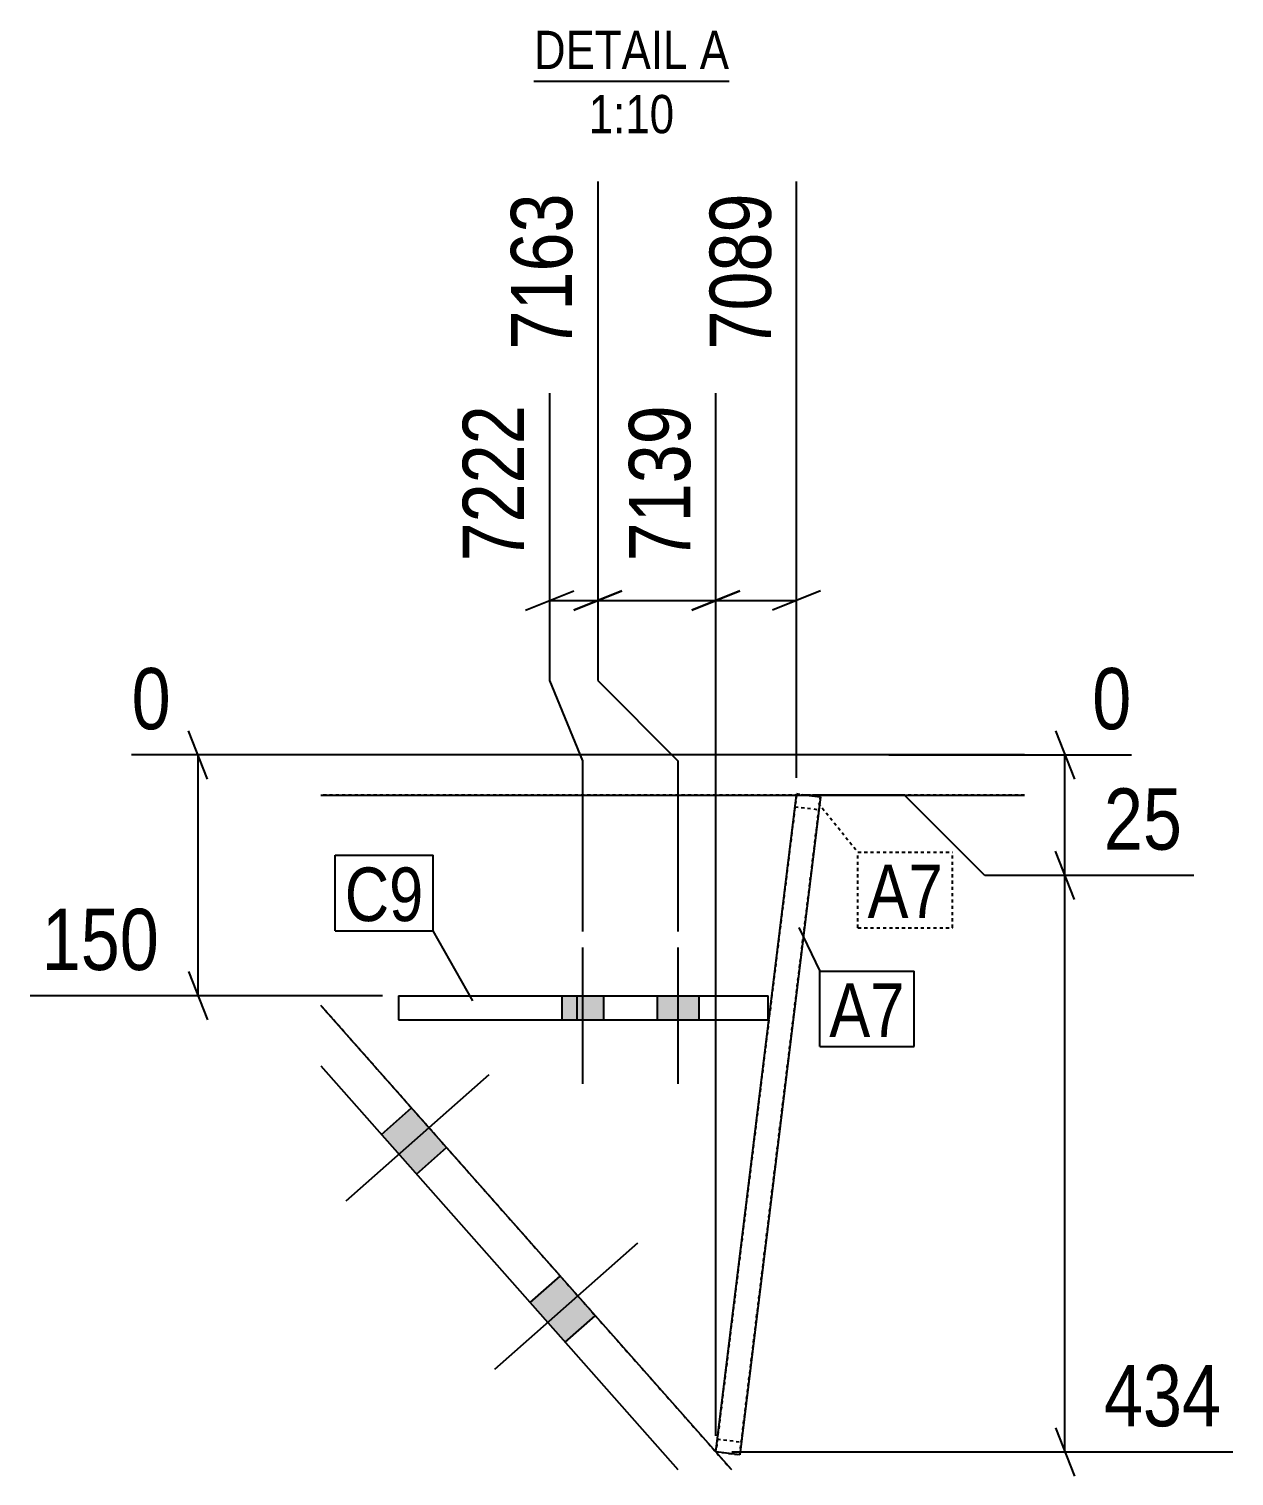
# Model space of a CAD drawing. Header units: millimetres. Extents: x 78 to 81758, y 20 to 5254.
# Drawn here: x 81007 to 81758, y 40 to 942 of the extents above; entities that cross this region are included whole.
import ezdxf

# ---------------------------------------------------------------- set-up
doc = ezdxf.new("R2010")
doc.units = ezdxf.units.MM
doc.linetypes.add('DXK_LINE_DOT2', pattern=[3.9198, 1.9599, -1.9599])
for name, color, linetype in [('MÅLSÆTNING', 7, 'Continuous'), ('STÅL', 7, 'Continuous'), ('TEKST', 7, 'Continuous')]:
    doc.layers.add(name, color=color, linetype=linetype)
doc.styles.add('Arial Narrow', font='ARIALN.TTF', dxfattribs={"height": 0.2})

msp = doc.modelspace()

# ---------------------------------------------------------------- hatches: boundary and pattern name
at = {"layer": 'STÅL', "linetype": 'Continuous'}
for points in [[(81364.85, 339.3), (81338.85, 339.3), (81338.85, 324.3), (81364.85, 324.3)], [(81424.3, 339.3), (81398.3, 339.3), (81398.3, 324.3), (81424.3, 324.3)], [(81226.42, 252.91), (81248.28, 228.2), (81267.01, 244.76), (81245.14, 269.48)], [(81226.42, 252.91), (81248.28, 228.2), (81267.01, 244.76), (81245.14, 269.48)], [(81319.18, 148.06), (81341.05, 123.34), (81359.77, 139.91), (81337.91, 164.62)], [(81319.18, 148.06), (81341.05, 123.34), (81359.77, 139.91), (81337.91, 164.62)]]:
    msp.add_hatch(color=96, dxfattribs=at).paths.add_polyline_path(points)

# ---------------------------------------------------------------- linework, layer by layer
at = {"layer": 'MÅLSÆTNING', "color": 7, "linetype": 'Continuous'}
for p, q in [((81361.3, 846.68), (81361.3, 535.61)), ((81361.3, 846.68), (81361.3, 535.61)), ((81485.24, 475.02), (81485.24, 846.68)), ((81331.3, 714.68), (81331.3, 535.61)), ((81434.91, 65.1), (81434.91, 714.68)), ((81434.91, 65.1), (81434.91, 714.68)), ((81316.3, 579.61), (81346.3, 591.61)), ((81346.3, 579.61), (81376.3, 591.61)), ((81376.3, 591.61), (81346.3, 579.61)), ((81419.91, 579.61), (81449.91, 591.61)), ((81449.91, 591.61), (81419.91, 579.61)), ((81500.24, 591.61), (81470.24, 579.61)), ((81331.3, 585.61), (81361.3, 585.61)), ((81361.3, 585.61), (81434.91, 585.61)), ((81434.91, 585.61), (81485.24, 585.61)), ((81331.3, 535.61), (81351.85, 485.61)), ((81361.3, 535.61), (81411.3, 485.61)), ((81361.3, 535.61), (81411.3, 485.61)), ((81118.1, 474.3), (81106.1, 504.3)), ((81646.54, 504.3), (81658.54, 474.3)), ((81273.74, 489.3), (81070.72, 489.3)), ((81112.1, 339.3), (81112.1, 489.3)), ((81542.73, 489.3), (81693.91, 489.3)), ((81652.54, 414.3), (81652.54, 489.3)), ((81351.85, 485.61), (81351.85, 379.3)), ((81411.3, 485.61), (81411.3, 379.3)), ((81411.3, 485.61), (81411.3, 379.3)), ((81552.54, 464.3), (81495.15, 464.3)), ((81552.54, 464.3), (81495.15, 464.3)), ((81602.54, 414.3), (81552.54, 464.3)), ((81602.54, 414.3), (81552.54, 464.3)), ((81658.54, 399.3), (81646.54, 429.3)), ((81658.54, 399.3), (81646.54, 429.3)), ((81732.86, 414.3), (81602.54, 414.3)), ((81732.86, 414.3), (81602.54, 414.3)), ((81652.54, 55), (81652.54, 414.3)), ((81106.1, 354.3), (81118.1, 324.3)), ((81227.1, 339.3), (81007.4, 339.3)), ((81646.54, 70), (81658.54, 40)), ((81444.89, 55), (81757.23, 55))]:
    msp.add_line(p, q, dxfattribs=at)
at = {"layer": 'STÅL', "color": 2, "linetype": 'Continuous'}
for p, q in [((81627.21, 489.3), (81188.72, 489.3)), ((81188.72, 464.3), (81627.21, 464.3)), ((81434.91, 55.1), (81485.15, 464.3)), ((81500.13, 463.2), (81449.8, 53.27)), ((81491.16, 464.3), (81500.13, 463.2)), ((81237.1, 339.3), (81467.42, 339.3)), ((81237.1, 339.3), (81237.1, 324.3)), ((81348.51, 324.3), (81348.51, 339.3)), ((81467.42, 324.3), (81467.42, 339.3)), ((81444.6, 44.03), (81188.72, 333.25)), ((81237.1, 324.3), (81467.42, 324.3)), ((81188.72, 295.52), (81411.22, 44.03)), ((81449.8, 53.27), (81434.91, 55.1))]:
    msp.add_line(p, q, dxfattribs=at)
at = {"layer": 'STÅL', "color": 7, "linetype": 'DXK_LINE_DOT2'}
for p, q in [((81627.21, 464.3), (81188.72, 464.3)), ((81485.15, 464.3), (81434.91, 55.1)), ((81449.8, 53.27), (81500.13, 463.2)), ((81485.24, 465.02), (81485.15, 464.3)), ((81491.16, 464.3), (81485.24, 465.02)), ((81500.13, 463.2), (81491.16, 464.3)), ((81484.26, 457.08), (81499.15, 455.26)), ((81188.72, 333.25), (81444.6, 44.03)), ((81434.91, 55.1), (81449.8, 53.27)), ((81435.88, 63.04), (81450.77, 61.21))]:
    msp.add_line(p, q, dxfattribs=at)
at = {"layer": 'STÅL', "color": 96, "linetype": 'Continuous'}
for p, q in [((81351.85, 369.3), (81351.85, 284.3)), ((81411.3, 369.3), (81411.3, 284.3)), ((81338.85, 339.3), (81338.85, 324.3)), ((81364.85, 339.3), (81364.85, 324.3)), ((81398.3, 339.3), (81398.3, 324.3)), ((81424.3, 339.3), (81424.3, 324.3)), ((81204.4, 211.4), (81293.52, 290.25)), ((81204.4, 211.4), (81293.52, 290.25)), ((81226.42, 252.91), (81245.14, 269.48)), ((81226.42, 252.91), (81245.14, 269.48)), ((81248.28, 228.2), (81267.01, 244.76)), ((81248.28, 228.2), (81267.01, 244.76)), ((81297.16, 106.55), (81386.29, 185.4)), ((81297.16, 106.55), (81386.29, 185.4)), ((81319.18, 148.06), (81337.91, 164.62)), ((81319.18, 148.06), (81337.91, 164.62)), ((81341.05, 123.34), (81359.77, 139.91)), ((81341.05, 123.34), (81359.77, 139.91))]:
    msp.add_line(p, q, dxfattribs=at)
at = {"layer": 'TEKST', "color": 246, "linetype": 'Continuous'}
msp.add_line((81321.5, 909.18), (81443.14, 909.18), dxfattribs=at)
at = {"layer": 'TEKST', "color": 7, "linetype": 'DXK_LINE_DOT2'}
for p, q in [((81498.82, 459.33), (81523.47, 428.65)), ((81523.47, 428.65), (81582.36, 428.65)), ((81523.47, 381.65), (81523.47, 428.65)), ((81582.36, 381.65), (81582.36, 428.65)), ((81523.47, 381.65), (81582.36, 381.65))]:
    msp.add_line(p, q, dxfattribs=at)
at = {"layer": 'TEKST', "color": 7, "linetype": 'Continuous'}
for p, q in [((81197.6, 426.79), (81258.62, 426.79)), ((81197.6, 379.79), (81197.6, 426.79)), ((81258.62, 379.79), (81258.62, 426.79)), ((81197.6, 379.79), (81258.62, 379.79)), ((81283.46, 336.01), (81258.62, 379.79)), ((81486.69, 381.75), (81499.62, 354.62)), ((81499.62, 354.62), (81558.52, 354.62)), ((81499.62, 307.62), (81499.62, 354.62)), ((81558.52, 307.62), (81558.52, 354.62)), ((81499.62, 307.62), (81558.52, 307.62))]:
    msp.add_line(p, q, dxfattribs=at)

# ---------------------------------------------------------------- wipeouts: each hides what was drawn before it
at = {"color": 0, "linetype": 'Continuous'}
for points, layer in [([(81353.3, 847.4), (81297.3, 847.4), (81297.3, 733.9), (81353.3, 733.9)], 'MÅLSÆTNING'), ([(81477.24, 847.4), (81421.24, 847.4), (81421.24, 733.9), (81477.24, 733.9)], 'MÅLSÆTNING'), ([(81323.3, 715.4), (81267.3, 715.4), (81267.3, 601.9), (81323.3, 601.9)], 'MÅLSÆTNING'), ([(81426.91, 715.4), (81370.91, 715.4), (81370.91, 601.9), (81426.91, 601.9)], 'MÅLSÆTNING'), ([(81733.57, 422.3), (81733.57, 478.3), (81668.82, 478.3), (81668.82, 422.3)], 'MÅLSÆTNING'), ([(81095.81, 347.3), (81095.81, 403.3), (81006.69, 403.3), (81006.69, 347.3)], 'MÅLSÆTNING'), ([(81757.95, 63), (81757.95, 119), (81668.82, 119), (81668.82, 63)], 'MÅLSÆTNING'), ([(81417.37, 916.68), (81417.37, 941.68), (81321.5, 941.68), (81321.5, 916.68)], 'TEKST'), ([(81443.14, 916.68), (81443.14, 941.68), (81424.87, 941.68), (81424.87, 916.68)], 'TEKST'), ([(81408.98, 876.68), (81408.98, 901.68), (81355.66, 901.68), (81355.66, 876.68)], 'TEKST')]:
    msp.add_wipeout(points, dxfattribs=at).dxf.layer = layer
at = {"color": 0}
for points in [[(81252.62, 385.79), (81252.62, 420.79), (81203.6, 420.79), (81203.6, 385.79)], [(81552.52, 313.62), (81552.52, 348.62), (81505.62, 348.62), (81505.62, 313.62)]]:
    msp.add_wipeout(points, dxfattribs=at).dxf.layer = 'TEKST'

# ---------------------------------------------------------------- next in the draw order: texts
at = {"layer": 'MÅLSÆTNING', "color": 3, "linetype": 'Continuous', "style": 'Arial Narrow'}
for s, p in [('7163', (81345.3, 741.9)), ('7089', (81469.24, 741.9)), ('7222', (81315.3, 609.9)), ('7139', (81418.91, 609.9))]:
    msp.add_text(s, height=38.177, rotation=90.00021, dxfattribs=at).set_placement(p)
for s, p in [('25', (81676.82, 430.3)), ('150', (81014.69, 355.3)), ('434', (81676.82, 71))]:
    msp.add_text(s, height=38.177, dxfattribs=at).set_placement(p)
at = {"layer": 'TEKST', "color": 96, "linetype": 'Continuous', "style": 'Arial Narrow'}
for s, height, p in [('DETAIL', 23.861, (81321.5, 916.68)), ('A', 23.86, (81424.87, 916.68)), ('1:10', 23.861, (81355.66, 876.68))]:
    msp.add_text(s, height=height, dxfattribs=at).set_placement(p)

# ---------------------------------------------------------------- next in the draw order: wipeouts: each hides what was drawn before it
at = {"color": 0, "linetype": 'Continuous'}
for points in [[(81103.1, 497.3), (81103.1, 553.3), (81062.72, 553.3), (81062.72, 497.3)], [(81701.91, 497.3), (81701.91, 553.3), (81661.54, 553.3), (81661.54, 497.3)]]:
    msp.add_wipeout(points, dxfattribs=at).dxf.layer = 'MÅLSÆTNING'
at = {"color": 0}
for points in [[(81252.62, 385.79), (81252.62, 420.79), (81203.6, 420.79), (81203.6, 385.79)], [(81576.36, 387.65), (81576.36, 422.65), (81529.47, 422.65), (81529.47, 387.65)], [(81552.52, 313.62), (81552.52, 348.62), (81505.62, 348.62), (81505.62, 313.62)]]:
    msp.add_wipeout(points, dxfattribs=at).dxf.layer = 'TEKST'

# ---------------------------------------------------------------- next in the draw order: texts
at = {"layer": 'MÅLSÆTNING', "color": 3, "linetype": 'Continuous', "style": 'Arial Narrow'}
for p in [(81070.72, 505.3), (81669.54, 505.3)]:
    msp.add_text('0', height=38.18, dxfattribs=at).set_placement(p)
at = {"layer": 'TEKST', "color": 3, "style": 'Arial Narrow'}
for s, p in [('C9', (81203.6, 385.79)), ('A7', (81505.62, 313.62))]:
    msp.add_text(s, height=33.405, dxfattribs=at).set_placement(p)

# ---------------------------------------------------------------- next in the draw order: wipeouts: each hides what was drawn before it
at = {"color": 0}
msp.add_wipeout([(81576.36, 387.65), (81576.36, 422.65), (81529.47, 422.65), (81529.47, 387.65)], dxfattribs=at).dxf.layer = 'TEKST'

# ---------------------------------------------------------------- next in the draw order: texts
at = {"layer": 'TEKST', "color": 3, "style": 'Arial Narrow'}
msp.add_text('A7', height=33.405, dxfattribs=at).set_placement((81529.47, 387.65))

doc.saveas('drawing.dxf')
